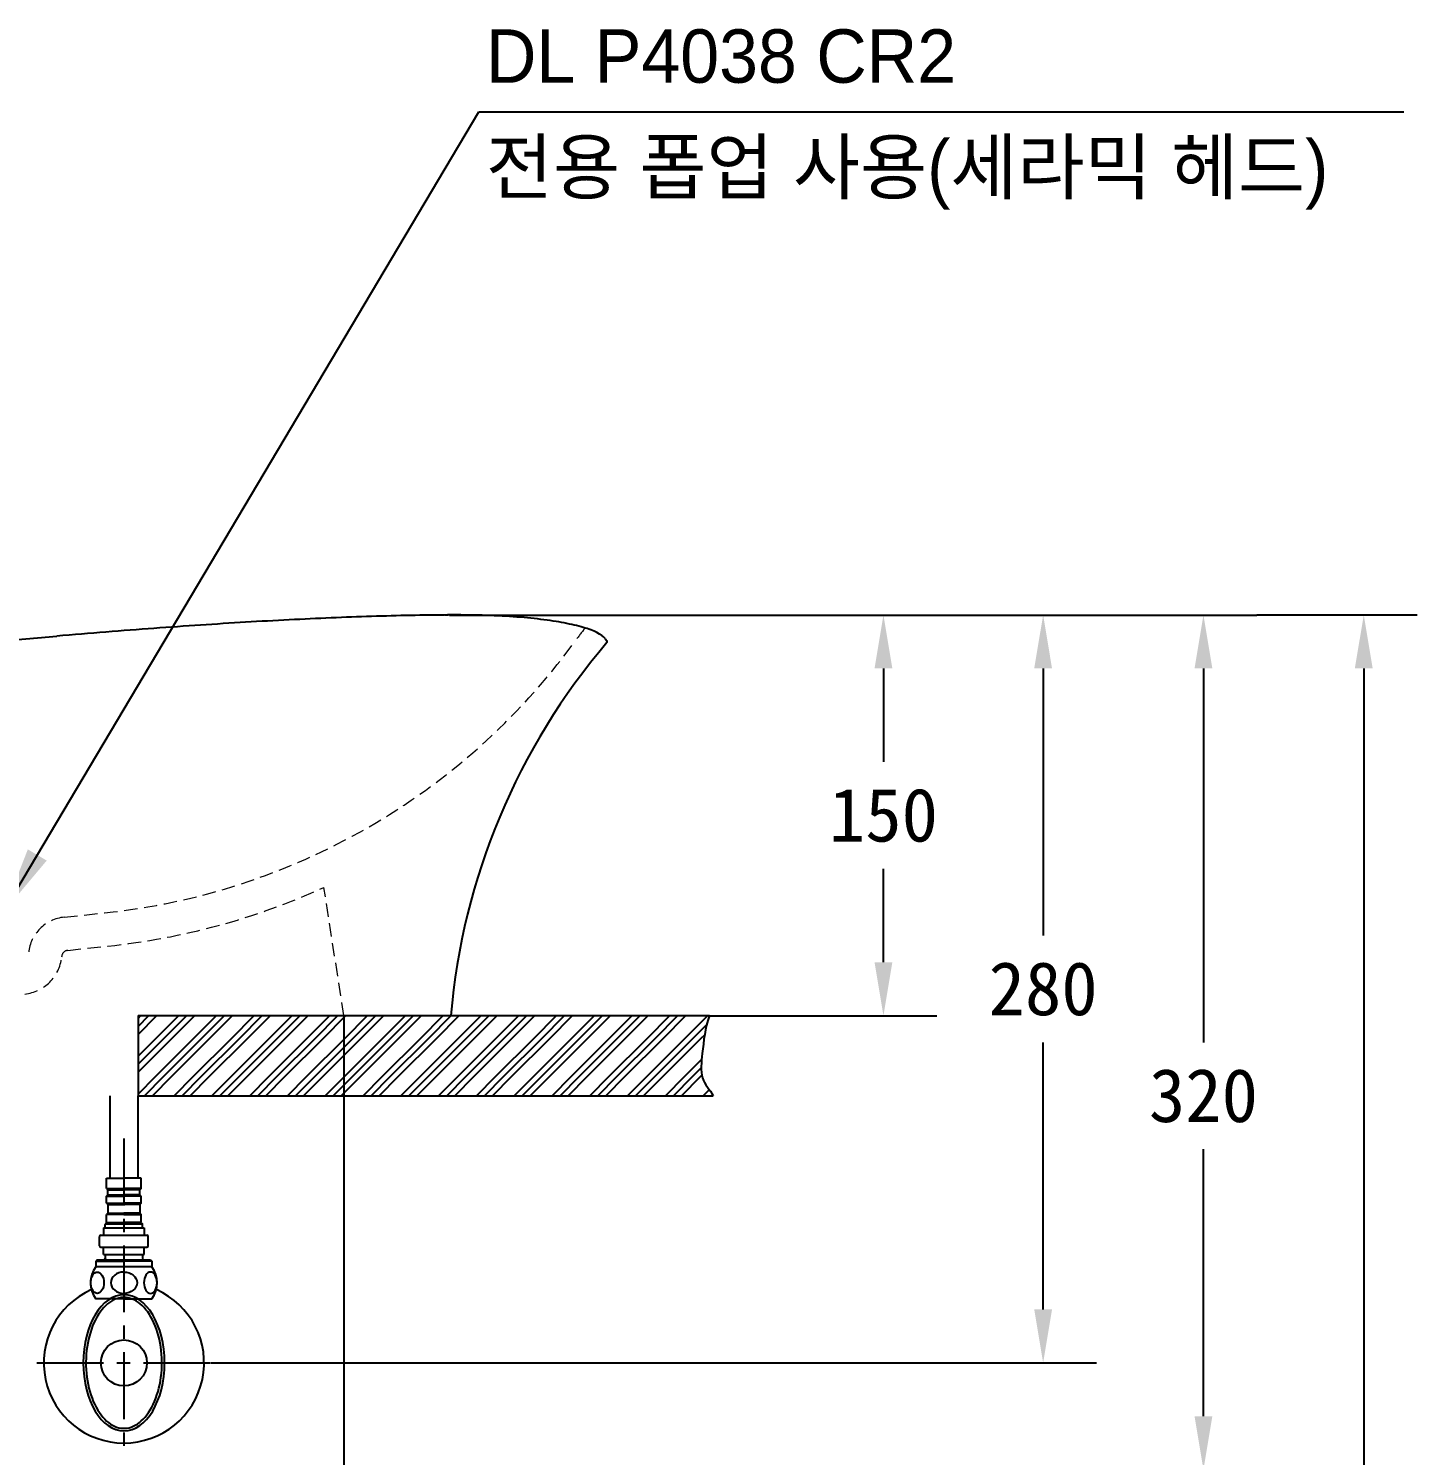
# Model space of a CAD drawing. Extents: x 0 to 3100, y 0 to 2303.
# Drawn here: x 1239 to 1762, y 494 to 1029 of the extents above; entities that cross this region are included whole.
import ezdxf

# ---------------------------------------------------------------- set-up
doc = ezdxf.new("R2010")
doc.units = 0
doc.header["$LTSCALE"] = 20
doc.header["$MEASUREMENT"] = 0
doc.linetypes.add('CENTER', pattern=[2, 1.25, -0.25, 0.25, -0.25])
doc.linetypes.add('HIDDEN', pattern=[0.375, 0.25, -0.125])
doc.layers.get('0').update_dxf_attribs({"linetype": 'CONTINUOUS'})
doc.layers.get('DEFPOINTS').update_dxf_attribs({"linetype": 'CONTINUOUS'})
for name, color, linetype in [('1', 1, 'CONTINUOUS'), ('3', 3, 'CONTINUOUS'), ('5', 5, 'CONTINUOUS'), ('6', 6, 'CONTINUOUS')]:
    doc.layers.add(name, color=color, linetype=linetype)
doc.styles.add('GHS', font='romans', dxfattribs={"bigfont": 'ghs'})
doc.dimstyles.get("Standard").update_dxf_attribs({"dimtxt": 2.5, "dimasz": 2, "dimexe": 2, "dimexo": 1, "dimgap": 1.5, "dimtad": 1, "dimdec": 0, "dimlfac": 10, "dimrnd": 0.5, "dimzin": 0, "dimdsep": 46, "dimtxsty": 'Standard', "dimcen": 0, "dimclrt": 2, "dimadec": 0, "dimazin": 0, "dimtfac": 1, "dimtdec": 0, "dimtmove": 0, "dimatfit": 3, "dimfxl": 0, "dimtolj": 1, "dimtzin": 0, "dimarcsym": 0})
doc.dimstyles.new('Standard$0', dxfattribs={"dimtxt": 0.18, "dimasz": 0.18, "dimexe": 0.18, "dimexo": 0.0625, "dimgap": 0.09, "dimtad": 0, "dimtih": 1, "dimtoh": 1, "dimdec": 4, "dimzin": 0, "dimdsep": 46, "dimtxsty": 'Standard', "dimcen": 0.09, "dimadec": 0, "dimazin": 0, "dimtfac": 1, "dimtdec": 4, "dimtofl": 0, "dimtmove": 0, "dimatfit": 3, "dimfxl": 0, "dimtolj": 1, "dimtzin": 0, "dimarcsym": 0})

# ---------------------------------------------------------------- blocks, each defined once
blk = doc.blocks.new('*D18')
at = {"layer": '3', "color": 3, "lineweight": -2}
for p, q in [((1699.03, 809.14), (1759.03, 809.14)), ((1739.03, 789.14), (1739.03, 449.14)), ((1739.03, 69.14), (1739.03, 409.14)), ((1699.03, 49.14), (1759.03, 49.14))]:
    blk.add_line(p, q, dxfattribs=at)
at = {"layer": '3', "color": 3}
for points in [[(1735.69, 789.14), (1742.36, 789.14), (1739.03, 809.14)], [(1735.69, 69.14), (1742.36, 69.14), (1739.03, 49.14)]]:
    blk.add_solid(points, dxfattribs=at)
at = {"layer": 'DEFPOINTS', "color": 0}
for p in [(1699.03, 809.14), (1699.03, 49.14), (1739.03, 49.14)]:
    blk.add_point(p, dxfattribs=at)
at = {"layer": '3', "color": 2, "insert": (1739.03, 429.14), "char_height": 20, "attachment_point": 5}
blk.add_mtext('\\A1;760', dxfattribs=at)
blk = doc.blocks.new('*D21')
at = {"layer": '3', "color": 3, "lineweight": -2}
for p, q in [((1579.26, 809.11), (1639.03, 809.11)), ((1619.03, 789.11), (1619.03, 689.12)), ((1619.03, 549.12), (1619.03, 649.12)), ((1307.63, 529.12), (1639.03, 529.12))]:
    blk.add_line(p, q, dxfattribs=at)
at = {"layer": '3', "color": 3}
for points in [[(1615.69, 789.11), (1622.36, 789.11), (1619.03, 809.11)], [(1615.69, 549.12), (1622.36, 549.12), (1619.03, 529.12)]]:
    blk.add_solid(points, dxfattribs=at)
at = {"layer": 'DEFPOINTS', "color": 0}
for p in [(1579.26, 809.11), (1619.03, 809.11), (1307.63, 529.12)]:
    blk.add_point(p, dxfattribs=at)
at = {"layer": '3', "color": 2, "insert": (1619.03, 669.12), "char_height": 20, "attachment_point": 5}
blk.add_mtext('\\A1;280', dxfattribs=at)
blk = doc.blocks.new('*D22')
at = {"layer": '3', "color": 3, "lineweight": -2}
for p, q in [((1396.82, 809.11), (1579.26, 809.11)), ((1559.26, 789.11), (1559.26, 754.11)), ((1559.26, 679.11), (1559.26, 714.11)), ((1494.1, 659.11), (1579.26, 659.11))]:
    blk.add_line(p, q, dxfattribs=at)
at = {"layer": '3', "color": 3}
for points in [[(1555.93, 789.11), (1562.59, 789.11), (1559.26, 809.11)], [(1555.93, 679.11), (1562.59, 679.11), (1559.26, 659.11)]]:
    blk.add_solid(points, dxfattribs=at)
at = {"layer": 'DEFPOINTS', "color": 0}
for p in [(1396.82, 809.11), (1494.1, 659.11), (1559.26, 659.11)]:
    blk.add_point(p, dxfattribs=at)
at = {"layer": '3', "color": 2, "insert": (1559.26, 734.11), "char_height": 20, "attachment_point": 5}
blk.add_mtext('\\A1;150', dxfattribs=at)
blk = doc.blocks.new('*D45')
at = {"layer": '3', "color": 3, "lineweight": -2}
for p, q in [((1639.03, 809.11), (1699.03, 809.11)), ((1679.03, 789.11), (1679.03, 649.12)), ((1679.03, 509.12), (1679.03, 609.12)), ((1679.03, 489.12), (1659.03, 489.12))]:
    blk.add_line(p, q, dxfattribs=at)
at = {"layer": '3', "color": 3}
for points in [[(1675.69, 789.11), (1682.36, 789.11), (1679.03, 809.11)], [(1675.69, 509.12), (1682.36, 509.12), (1679.03, 489.12)]]:
    blk.add_solid(points, dxfattribs=at)
at = {"layer": 'DEFPOINTS', "color": 0}
for p in [(1639.03, 809.11), (1679.03, 809.11), (1679.03, 489.12)]:
    blk.add_point(p, dxfattribs=at)
at = {"layer": '3', "color": 2, "insert": (1679.03, 629.12), "char_height": 20, "attachment_point": 5}
blk.add_mtext('\\A1;320', dxfattribs=at)
blk = doc.blocks.new('*D53')
at = {"layer": '3', "color": 3, "lineweight": -2}
for p, q in [((1042.54, 659.11), (1042.54, 203.55)), ((1357.35, 659.11), (1357.35, 203.55)), ((1067.54, 223.55), (1332.35, 223.55))]:
    blk.add_line(p, q, dxfattribs=at)
at = {"layer": '3', "color": 3}
for points in [[(1067.54, 227.72), (1067.54, 219.38), (1042.54, 223.55)], [(1332.35, 227.72), (1332.35, 219.38), (1357.35, 223.55)]]:
    blk.add_solid(points, dxfattribs=at)
at = {"layer": 'DEFPOINTS', "color": 0}
for p in [(1042.54, 659.11), (1357.35, 659.11), (1357.35, 223.55)]:
    blk.add_point(p, dxfattribs=at)
at = {"layer": '3', "color": 2, "insert": (1200.31, 243.55), "char_height": 20, "attachment_point": 5}
blk.add_mtext('\\A1;315', dxfattribs=at)

msp = doc.modelspace()

# ---------------------------------------------------------------- hatches: boundary and pattern name
at = {"layer": '3'}
h = msp.add_hatch(dxfattribs=at)
h.set_pattern_fill('GOST_GROUND', color=0)
h.set_pattern_definition([(45, (0, 0), (14.142136, -9e-16), [20]), (45, (3, 0), (14.142136, -9e-16), [20]), (45, (6, 0), (14.142136, -9e-16), [20])])
edge = h.paths.add_edge_path()
edge.add_spline(control_points=[(1495.56154, 629.11437), (1494.22926, 631.45404), (1490.45093, 635.12506), (1491.54968, 646.55056), (1492.53922, 654.3043), (1494.09621, 659.11437)], knot_values=[0.795697532, 0.795697532, 0.795697532, 0.795697532, 1.745057225, 2.706514893, 4.111089199, 4.111089199, 4.111089199, 4.111089199], degree=3, periodic=0)
edge.add_line((1494.09621, 659.11437), (1397.34572, 659.11437))
edge.add_spline(control_points=[(1397.34572, 659.11437), (1396.41583, 659.11437), (1395.17077, 659.11437), (1391.9546, 659.11437), (1390.00027, 659.11437), (1385.49062, 659.11437), (1382.92721, 659.11437), (1377.22972, 659.11437), (1374.09549, 659.11437), (1367.28265, 659.11437), (1363.58927, 659.11437), (1358.93919, 659.11437), (1358.14627, 659.11437), (1357.34572, 659.11437)], knot_values=[0.586657526, 0.586657526, 0.586657526, 0.586657526, 0.665094758, 0.665094758, 0.740337685, 0.740337685, 0.815580611, 0.815580611, 0.890823537, 0.890823537, 0.966066463, 0.966066463, 0.981352347, 0.981352347, 0.981352347, 0.981352347], degree=3, periodic=0)
edge.add_spline(control_points=[(1357.34572, 659.11437), (1357.23862, 659.11437), (1357.13138, 659.11437), (1357.02401, 659.11437)], knot_values=[0.584612563, 0.584612563, 0.584612563, 0.584612563, 0.586657526, 0.586657526, 0.586657526, 0.586657526], degree=3, periodic=0)
edge.add_spline(control_points=[(1357.02401, 659.11437), (1350.03258, 659.11437), (1342.46261, 659.11437), (1325.25832, 659.11437), (1315.48129, 659.11437), (1297.02613, 659.11437), (1288.76717, 659.11437), (1280.30552, 659.11437)], knot_values=[0.184580449, 0.184580449, 0.184580449, 0.184580449, 0.317735454, 0.317735454, 0.468221307, 0.468221307, 0.584612563, 0.584612563, 0.584612563, 0.584612563], degree=3, periodic=0)
edge.add_line((1280.30552, 659.11437), (1280.30552, 629.11437))
edge.add_line((1280.30552, 629.11437), (1495.56154, 629.11437))
edge = h.paths.add_edge_path()
edge.add_spline(control_points=[(1120.30552, 659.11437), (1112.58935, 659.11437), (1104.9879, 659.11437), (1086.50895, 659.11437), (1076.02893, 659.11437), (1061.26536, 659.11437), (1056.47966, 659.11437), (1048.6825, 659.11437), (1045.54532, 659.11437), (1042.54175, 659.11437)], knot_values=[0.267416321, 0.267416321, 0.267416321, 0.267416321, 0.351352841, 0.351352841, 0.476352841, 0.476352841, 0.538852841, 0.538852841, 0.58393652, 0.58393652, 0.58393652, 0.58393652], degree=3, periodic=0)
edge.add_spline(control_points=[(1042.54175, 659.11437), (1041.38144, 659.11437), (1040.24107, 659.11437), (1035.10077, 659.11437), (1031.33997, 659.11437), (1024.36537, 659.11437), (1021.15893, 659.11437), (1012.66534, 659.11437), (1008.37767, 659.11437), (1005.55283, 659.11437)], knot_values=[0, 0, 0, 0, 0.017416321, 0.017416321, 0.079916321, 0.079916321, 0.142416321, 0.142416321, 0.267416321, 0.267416321, 0.267416321, 0.267416321], degree=3, periodic=0)
edge.add_spline(control_points=[(1005.55283, 659.11437), (1004.23366, 659.11437), (1003.22952, 659.11437), (1002.55018, 659.11437)], knot_values=[0.639271051, 0.639271051, 0.639271051, 0.639271051, 1, 1, 1, 1], degree=3, periodic=0)
edge.add_line((1002.55018, 659.11437), (915.85928, 659.11437))
edge.add_spline(control_points=[(915.85928, 659.11437), (914.30229, 654.3043), (913.31275, 646.55056), (912.214, 635.12506), (915.99233, 631.45404), (917.3246, 629.11437)], knot_values=[0.795697532, 0.795697532, 0.795697532, 0.795697532, 2.200271837, 3.161729505, 4.111089199, 4.111089199, 4.111089199, 4.111089199], degree=3, periodic=0)
edge.add_line((917.3246, 629.11437), (1120.30552, 629.11437))
edge.add_line((1120.30552, 629.11437), (1120.30552, 659.11437))

# ---------------------------------------------------------------- linework, layer by layer
at = {"linetype": 'HIDDEN', "lineweight": 0}
for p, q in [((1357.34572, 659.11437), (1349.83253, 707.08102)), ((1252.64755, 695.99795), (1267.68729, 697.57869)), ((1253.95416, 683.56642), (1268.9939, 685.14716))]:
    msp.add_line(p, q, dxfattribs=at)
at = {"color": 7, "linetype": 'HIDDEN', "lineweight": 0}
msp.add_line((1251.72968, 681.34617), (1251.69073, 680.98232), dxfattribs=at)
at = {"linetype": 'HIDDEN', "lineweight": 0}
for centre, radius, start, end in [((1241.55518, 946.20916), 250, 276, 323.7599898), ((1241.55518, 946.20916), 262.5, 276, 294.3610437), ((1254.21548, 681.08012), 2.5, 96, 173.8909989)]:
    msp.add_arc(centre, radius, start, end, dxfattribs=at)
at = {"color": 7}
msp.add_arc((1644.045, 637.9536), 247.60516, 139.4918754, 175.0974234, dxfattribs=at)
at = {"color": 7, "linetype": 'HIDDEN', "lineweight": 0}
for centre, radius, start, end in [((1254.21548, 681.08012), 15, 96, 173.8909989), ((1236.27876, 682.63183), 15.5, 276, 353.8909989)]:
    msp.add_arc(centre, radius, start, end, dxfattribs=at)
at = {"layer": '1', "color": 7, "linetype": 'Continuous'}
for points, knots in [([(1455.0913, 800.33633), (1454.46349, 801.09118), (1453.42254, 801.8249), (1450.64923, 803.20466), (1448.91402, 803.85521), (1444.82171, 805.06552), (1442.466, 805.62515), (1437.16815, 806.63869), (1434.21093, 807.09388), (1424.63663, 808.25849), (1417.30153, 808.77478), (1400.86258, 809.2065), (1391.75065, 809.12539), (1372.77265, 808.7642), (1362.8313, 808.45025), (1342.2424, 807.59002), (1331.56998, 807.04248), (1309.46978, 805.72927), (1298.04334, 804.96423), (1274.42335, 803.23486), (1262.2674, 802.27302), (1249.86976, 801.231)], [0, 0, 0, 0, 0.0625, 0.0625, 0.125, 0.125, 0.1875, 0.1875, 0.25, 0.25, 0.375, 0.375, 0.5, 0.5, 0.625, 0.625, 0.75, 0.75, 0.875, 0.875, 1, 1, 1, 1]), ([(1280.30552, 659.11437), (1288.76717, 659.11437), (1297.02613, 659.11437), (1315.48129, 659.11437), (1325.25832, 659.11437), (1343.51381, 659.11437), (1351.99454, 659.11437), (1363.58927, 659.11437), (1367.28265, 659.11437), (1374.09549, 659.11437), (1377.22972, 659.11437), (1382.92721, 659.11437), (1385.49062, 659.11437), (1390.00027, 659.11437), (1391.9546, 659.11437), (1395.17077, 659.11437), (1396.41583, 659.11437), (1397.34572, 659.11437)], [0.1845804487, 0.1845804487, 0.1845804487, 0.1845804487, 0.3009717047, 0.3009717047, 0.4514575571, 0.4514575571, 0.6019434095, 0.6019434095, 0.6771863357, 0.6771863357, 0.7524292619, 0.7524292619, 0.8276721881, 0.8276721881, 0.9029151142, 0.9029151142, 0.9813523465, 0.9813523465, 0.9813523465, 0.9813523465])]:
    msp.add_open_spline(points, degree=3, knots=knots, dxfattribs=at)
for points, degree in [([(1394.93181, 809.10548), (1389.73149, 809.08392)], 1), ([(1396.81594, 809.11328), (1395.25581, 809.10682)], 1), ([(1226.5643, 799.24418), (1234.423, 799.91918), (1242.1928, 800.58576), (1249.86976, 801.231)], 3), ([(1455.0913, 800.33633), (1455.51458, 799.8274), (1455.7531, 799.30936), (1455.78736, 798.78699)], 3)]:
    msp.add_open_spline(points, degree=degree, dxfattribs=at)
at = {"layer": '1', "color": 7, "linetype": 'HIDDEN', "lineweight": 0}
msp.add_open_spline([(1447.55213, 804.25268), (1447.30739, 803.93126), (1447.06317, 803.60952), (1446.81947, 803.28746), (1445.60332, 801.68021), (1444.40025, 800.06495), (1443.21025, 798.44167), (1443.2042, 798.43341), (1443.19815, 798.42516), (1443.1921, 798.4169)], degree=3, knots=[-0.01609102876, -0.01609102876, -0.01609102876, -0.01609102876, 0, 0, 0, 0.08030221865, 0.08030221865, 0.08030221865, 0.08071061934, 0.08071061934, 0.08071061934, 0.08071061934], dxfattribs=at)
at = {"layer": '1', "color": 5}
msp.add_open_spline([(1494.09621, 659.11437), (1492.53922, 654.3043), (1491.54968, 646.55056), (1490.45093, 635.12506), (1494.22926, 631.45404), (1495.56154, 629.11437)], degree=3, knots=[0.795697532, 0.795697532, 0.795697532, 0.795697532, 2.200271837, 3.161729505, 4.111089199, 4.111089199, 4.111089199, 4.111089199], dxfattribs=at)
at = {"layer": '3', "color": 1}
msp.add_line((1280.30552, 659.1165), (1280.30552, 629.11437), dxfattribs=at)
at = {"layer": '3', "color": 7}
msp.add_line((1280.30552, 659.11541), (1357.02401, 659.11437), dxfattribs=at)
at = {"layer": '5'}
for p, q in [((1397.34572, 659.11437), (1494.09621, 659.11437)), ((1280.25, 629.11437), (1495.56154, 629.11437))]:
    msp.add_line(p, q, dxfattribs=at)
at = {"layer": '6'}
for p, q in [((1269.75, 629.11437), (1269.75, 598.21863)), ((1280.25, 629.11437), (1280.25, 598.21863)), ((1268.5, 598.21863), (1275, 598.21863)), ((1268.5, 594.3902), (1268.5, 598.21863)), ((1268.5, 594.3902), (1275, 594.3902)), ((1268.5, 594.3902), (1269, 593.8902)), ((1269, 593.8902), (1275, 593.8902)), ((1269, 592.04706), (1269, 593.8902)), ((1281.5, 598.21863), (1275, 598.21863)), ((1281.5, 594.3902), (1275, 594.3902)), ((1281, 593.8902), (1275, 593.8902)), ((1281.5, 594.3902), (1281, 593.8902)), ((1281, 592.04706), (1281, 593.8902)), ((1281.5, 594.3902), (1281.5, 598.21863)), ((1268.5, 591.54706), (1269, 592.04706)), ((1268.5, 591.54706), (1275, 591.54706)), ((1268.5, 588.8902), (1268.5, 591.54706)), ((1268.5, 588.8902), (1275, 588.8902)), ((1268.5, 588.8902), (1269, 588.3902)), ((1269, 592.04706), (1275, 592.04706)), ((1269, 588.3902), (1275, 588.3902)), ((1269, 588.3902), (1269, 585.21863)), ((1281, 592.04706), (1275, 592.04706)), ((1281.5, 591.54706), (1275, 591.54706)), ((1281.5, 588.8902), (1275, 588.8902)), ((1281, 588.3902), (1275, 588.3902)), ((1281.5, 591.54706), (1281, 592.04706)), ((1281.5, 588.8902), (1281, 588.3902)), ((1281, 588.3902), (1281, 585.21863)), ((1281.5, 588.8902), (1281.5, 591.54706)), ((1269, 585.21863), (1268.5, 584.71863)), ((1275, 584.71863), (1268.5, 584.71863)), ((1268.5, 581.71863), (1268.5, 584.71863)), ((1269, 585.21863), (1275, 585.21863)), ((1281, 585.21863), (1275, 585.21863)), ((1275, 584.71863), (1281.5, 584.71863)), ((1281, 585.21863), (1281.5, 584.71863)), ((1281.5, 581.71863), (1281.5, 584.71863)), ((1266.4, 576.96863), (1283.6, 576.96863)), ((1267.4, 579.71863), (1282.6, 579.71863)), ((1267.4, 579.71863), (1267.4, 576.96863)), ((1268, 579.71863), (1268, 580.91863)), ((1268, 579.71863), (1268, 580.91863)), ((1268.3, 581.21863), (1281, 581.21863)), ((1268.5, 581.71863), (1275, 581.71863)), ((1270.75, 581.21863), (1270.75, 581.71863)), ((1281.5, 581.71863), (1275, 581.71863)), ((1279.25, 581.21863), (1279.25, 581.71863)), ((1279.25, 581.21863), (1281.7, 581.21863)), ((1282, 579.71863), (1282, 580.91863)), ((1282.6, 579.71863), (1282.6, 576.96863)), ((1265.9, 572.96863), (1265.9, 576.46863)), ((1266.4, 572.46863), (1283.6, 572.46863)), ((1267.4, 569.71863), (1267.4, 572.46863)), ((1282.6, 569.71863), (1282.6, 572.46863)), ((1284.1, 572.96863), (1284.1, 576.46863)), ((1265, 567.71863), (1264.5, 567.21863)), ((1264.5, 567.21863), (1275, 567.21863)), ((1264.5, 567.21863), (1264.5, 565.11863)), ((1271.5, 567.21863), (1264.5, 567.21863)), ((1265, 567.71863), (1285, 567.71863)), ((1267.4, 569.71863), (1282.6, 569.71863)), ((1268, 569.71863), (1268, 568.21863)), ((1268, 569.71863), (1268, 568.21863)), ((1275, 567.71863), (1280.45, 567.71863)), ((1285.5, 567.21863), (1275, 567.21863)), ((1282, 569.71863), (1282, 568.21863)), ((1285, 567.71863), (1285.5, 567.21863)), ((1285.5, 567.21863), (1285.5, 565.11863)), ((1285.5, 565.11863), (1264.5, 565.11863)), ((1275, 553.11863), (1264.5, 553.11863)), ((1275, 553.11863), (1284.95929, 553.11863)), ((1275, 553.11863), (1285.5, 553.11863))]:
    msp.add_line(p, q, dxfattribs=at)
at = {"layer": '6', "linetype": 'CENTER'}
for p, q in [((1275, 613.09916), (1275, 494.4601)), ((1242.37343, 529.11863), (1309.96913, 529.11863))]:
    msp.add_line(p, q, dxfattribs=at)
at = {"layer": '6'}
msp.add_circle((1275, 529.11863), 8.61509, dxfattribs=at)
for centre, radius, start, end in [((1266.4, 576.46863), 0.5, 90, 180), ((1268.3, 580.91863), 0.3, 90, 180), ((1281.7, 580.91863), 0.3, 0, 90), ((1283.6, 576.46863), 0.5, 0, 90), ((1266.4, 572.96863), 0.5, 180, 270), ((1283.6, 572.96863), 0.5, 270, 0), ((1267.5, 568.21863), 0.5, 270, 360), ((1268.5, 568.21863), 0.5, 180, 270), ((1282.5, 568.21863), 0.5, 180, 270), ((1272.5, 559.11863), 10, 143.1301024, 216.8698976), ((1277.5, 559.11863), 10, 323.1301024, 36.8698976), ((1275, 529.11863), 30, 113.9172512, 66.0827488)]:
    msp.add_arc(centre, radius, start, end, dxfattribs=at)
msp.add_ellipse((1265.04071, 559.11863), major_axis=(0, 4), ratio=0.612372458, dxfattribs=at)
msp.add_ellipse((1275, 559.11863), major_axis=(4.89898, 0), ratio=0.816496611, start_param=1.570796211, end_param=4.712388714, dxfattribs=at)
at = {"layer": '6', "extrusion": (0, 0, -1)}
msp.add_ellipse((1275, 559.11863), major_axis=(-4.89898, 0), ratio=0.816496611, start_param=1.570796211, end_param=4.712388714, dxfattribs=at)
for centre, major_axis, ratio in [((1284.95929, 559.11863), (0, 4), 0.612372458), ((1275, 529.11863), (0, 25.5), 0.596528766)]:
    msp.add_ellipse(centre, major_axis=major_axis, ratio=ratio, dxfattribs=at)
at = {"layer": '6'}
msp.add_open_spline([(1275, 553.61863), (1277.08039, 553.61863), (1279.18014, 552.80952), (1283.07637, 549.56447), (1284.84859, 547.12434), (1287.57444, 541.09563), (1288.52611, 537.51622), (1289.37651, 530.00108), (1289.27519, 526.07135), (1288.04329, 518.71393), (1286.9128, 515.2924), (1283.90038, 509.70318), (1282.0225, 507.54595), (1278.01736, 504.90362), (1275.91184, 504.40203), (1271.75634, 505.00383), (1269.67459, 506.12669), (1265.92338, 509.95868), (1264.27465, 512.66279), (1261.86026, 519.08416), (1261.09549, 522.79341), (1260.63382, 530.40784), (1260.93696, 534.30711), (1262.5398, 541.44952), (1263.83936, 544.68624), (1267.11025, 549.79302), (1269.07398, 551.65178), (1272.39169, 553.30395), (1273.69721, 553.61863), (1275, 553.61863)], degree=3, knots=[0, 0, 0, 0, 0.461109739, 0.461109739, 0.922219478, 0.922219478, 1.383329216, 1.383329216, 1.844438955, 1.844438955, 2.305548694, 2.305548694, 2.766658433, 2.766658433, 3.227768172, 3.227768172, 3.688877911, 3.688877911, 4.149987649, 4.149987649, 4.611097388, 4.611097388, 5.072207127, 5.072207127, 5.533316866, 5.533316866, 5.994426605, 5.994426605, 6.283185307, 6.283185307, 6.283185307, 6.283185307], dxfattribs=at)

# ---------------------------------------------------------------- texts
at = {"layer": '3', "color": 2, "insert": (1410.48638, 1028.37265), "char_height": 20, "attachment_point": 1, "style": 'GHS'}
msp.add_mtext_dynamic_manual_height_columns('{\\fGulim|b0|i0|c129|p50;DL P4038 CR2}', width=382.6024031, gutter_width=13.505, heights=[0], dxfattribs=at)
at = {"layer": '3', "color": 7, "insert": (1410.48638, 986.87285), "char_height": 20, "attachment_point": 1, "style": 'GHS'}
msp.add_mtext_dynamic_manual_height_columns('{\\fGulim|b0|i0|c129|p50;전용 폽업 사용(세라믹 헤드)}', width=382.6024031, gutter_width=13.505, heights=[0], dxfattribs=at)

# ---------------------------------------------------------------- dimensions: what is measured, and where the dimension line sits
at = {"layer": '3'}
for base, p1, p2, picture, middle in [((1619.02601, 809.11328), (1307.62657, 529.11863), (1579.25977, 809.11328), '*D21', (1619.02601, 669.11596)), ((1559.25977, 659.11437), (1396.81594, 809.11328), (1494.09621, 659.11437), '*D22', (1559.25977, 734.11382)), ((1739.02601, 49.14283), (1699.02601, 809.14283), (1699.02601, 49.14283), '*D18', (1739.02601, 429.14283))]:
    dim = msp.add_linear_dim(base=base, p1=p1, p2=p2, angle=90, dimstyle='Standard$0', override={"dimtxt": 20, "dimasz": 20, "dimexe": 20, "dimexo": 0, "dimgap": 10, "dimdec": 0, "dimzin": 8, "dimclrd": 3, "dimclre": 3, "dimclrt": 2}, dxfattribs=at)
    dim.commit()
    dim.dimension.update_dxf_attribs({"geometry": picture, "text_midpoint": middle})
dim = msp.add_linear_dim(base=(1679.02601, 809.11328), p1=(1679.02601, 489.11863), p2=(1639.02601, 809.11328), angle=90, dimstyle='Standard$0', override={"dimtxt": 20, "dimasz": 20, "dimexe": 20, "dimexo": 0, "dimgap": 10, "dimdec": 0, "dimzin": 8, "dimclrd": 3, "dimclre": 3, "dimclrt": 2}, dxfattribs=at)
dim.commit()
dim.dimension.update_dxf_attribs({"geometry": '*D45', "text_midpoint": (1679.02601, 629.11596), "dimtype": 160})
dim = msp.add_linear_dim(base=(1357.34572, 223.54892), p1=(1042.54175, 659.11437), p2=(1357.34572, 659.11437), dimstyle='Standard$0', override={"dimtxt": 20, "dimasz": 25, "dimexe": 20, "dimexo": 0, "dimgap": 10, "dimtad": 1, "dimdec": 0, "dimzin": 8, "dimclrd": 3, "dimclre": 3, "dimclrt": 2}, dxfattribs=at)
dim.commit()
dim.dimension.update_dxf_attribs({"geometry": '*D53', "text_midpoint": (1200.30552, 223.54892), "dimtype": 160})

# ---------------------------------------------------------------- leaders
msp.add_leader([(1229.80192, 697.77647), (1407.85447, 997.50392), (1754.06647, 997.50392)], dimstyle='Standard', override={"dimtxt": 25, "dimasz": 25, "dimexe": 20, "dimexo": 0, "dimgap": 10, "dimtad": 0, "dimtih": 1, "dimtoh": 1, "dimlfac": 1, "dimzin": 8, "dimclrd": 3, "dimclre": 3}, dxfattribs=at)

doc.saveas('drawing.dxf')
